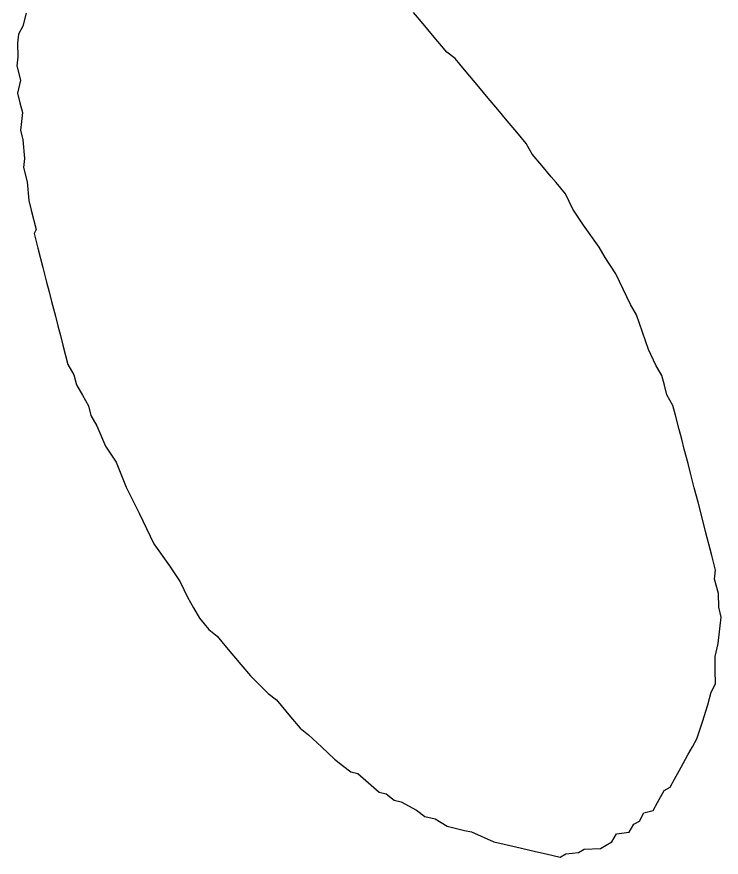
# Model space of a CAD drawing. Extents: x -228 to 716, y 164 to 702.
# Drawn here: x 497.2 to 627.3, y 164.3 to 319.6 of the extents above; entities that cross this region are included whole.
import ezdxf

# ---------------------------------------------------------------- set-up
doc = ezdxf.new("R2010")
doc.units = 0

msp = doc.modelspace()

# ---------------------------------------------------------------- linework, layer by layer
at = {"layer": '1', "color": 252}
msp.add_polyline3d([(498.932, 320.224, 75.4121), (498.336, 317.839, 78.0501), (497.509, 316.35, 80.3077), (497.327, 314.71, 81.8167), (497.377, 312.175, 83.7062), (497.195, 310.535, 85.2152), (497.891, 307.849, 86.3561), (497.295, 305.464, 88.9939), (497.759, 303.674, 89.7544), (498.223, 301.883, 90.5151), (498.041, 300.243, 92.0241), (497.86, 298.603, 93.5331), (498.324, 296.812, 94.2937), (498.606, 293.382, 96.5633), (498.424, 291.741, 98.0724), (499.12, 289.056, 99.2132), (499.402, 285.625, 101.483), (499.866, 283.834, 102.243), (500.794, 280.253, 103.764), (500.38, 279.508, 104.893), (501.076, 276.823, 106.034), (502.004, 273.241, 107.555), (502.7, 270.555, 108.696), (503.164, 268.765, 109.457), (503.628, 266.974, 110.217), (504.323, 264.288, 111.358), (504.788, 262.498, 112.119), (505.252, 260.707, 112.879), (505.716, 258.916, 113.64), (506.643, 255.335, 115.161), (507.753, 253.394, 115.173), (508.217, 251.603, 115.933), (509.327, 249.662, 115.945), (510.437, 247.721, 115.957), (510.9, 245.93, 116.718), (512.01, 243.989, 116.73), (513.584, 240.257, 117.503), (515.571, 237.27, 117.146), (517.377, 232.643, 118.299), (519.829, 227.865, 118.704), (521.17, 225.029, 119.096), (522.512, 222.192, 119.488), (525.377, 218.159, 118.764), (527.365, 215.172, 118.407), (528.707, 212.335, 118.8), (528.707, 212.335, 118.8), (529.816, 210.394, 118.812), (530.926, 208.453, 118.824), (532.682, 206.361, 118.087), (534.205, 205.164, 116.971), (535.961, 203.073, 116.234), (538.594, 199.935, 115.129), (540.349, 197.843, 114.393), (543.629, 194.555, 112.54), (545.152, 193.358, 111.423), (547.785, 190.221, 110.318), (549.541, 188.129, 109.582), (551.064, 186.932, 108.465), (553.466, 184.69, 106.98), (555.867, 182.447, 105.495), (557.391, 181.251, 104.378), (558.914, 180.054, 103.261), (560.206, 179.753, 101.764), (564.131, 176.314, 99.1626), (565.422, 176.013, 97.6655), (566.946, 174.817, 96.5488), (568.237, 174.515, 95.0517), (571.052, 173.018, 92.4379), (572.576, 171.821, 91.3212), (574.513, 171.369, 89.0756), (576.682, 170.022, 87.2104), (579.912, 169.269, 83.4677), (581.203, 168.968, 81.9706), (585.31, 167.169, 77.8598), (587.247, 166.717, 75.6142), (590.476, 165.964, 71.8716), (593.059, 165.362, 68.8776), (594.997, 164.91, 66.6319), (597.58, 164.308, 63.6379), (598.639, 164.902, 61.7607), (600.991, 165.195, 58.3863), (602.05, 165.789, 56.5089), (605.047, 165.931, 52.3861), (606.107, 166.525, 50.5087), (607.166, 167.119, 48.6315), (607.994, 168.609, 46.3738), (610.345, 168.902, 42.9995), (611.172, 170.391, 40.742), (612.232, 170.985, 38.8646), (613.06, 172.474, 36.607), (614.765, 172.918, 33.9812), (615.593, 174.407, 31.7236), (616.834, 176.642, 28.3372), (617.894, 177.236, 26.4599), (618.722, 178.725, 24.2022), (619.963, 180.959, 20.8159), (621.205, 183.193, 17.4295), (622.032, 184.683, 15.1719), (622.86, 186.172, 12.9144), (623.869, 189.301, 9.1477), (624.878, 192.431, 5.3811), (625.474, 194.816, 2.7433), (626.302, 196.305, 0.4855), (626.251, 198.84, -1.4038), (626.202, 201.376, -3.2933), (626.797, 203.76, -5.931), (627.161, 207.041, -8.9492), (627.342, 208.681, -10.4581), (626.878, 210.471, -11.2187), (626.828, 213.006, -13.1081), (626.133, 215.692, -14.2489), (626.314, 217.332, -15.758), (625.618, 220.018, -16.8988), (624.459, 224.495, -18.8003), (623.994, 226.285, -19.5608), (623.067, 229.867, -21.0819), (622.371, 232.553, -22.2227), (621.674, 235.239, -23.3635), (621.211, 237.029, -24.124), (620.515, 239.715, -25.2649), (620.051, 241.506, -26.0255), (619.587, 243.296, -26.786), (618.891, 245.982, -27.9268), (618.427, 247.773, -28.6875), (617.317, 249.714, -28.6994), (616.853, 251.505, -29.4599), (616.39, 253.295, -30.2206), (615.28, 255.236, -30.2326), (613.938, 258.073, -30.6249), (611.668, 264.491, -32.5383), (610.558, 266.432, -32.5502), (609.217, 269.269, -32.9425), (607.875, 272.105, -33.335), (605.888, 275.092, -32.9788), (604.778, 277.034, -32.9907), (601.912, 281.066, -32.2663), (599.925, 284.054, -31.9101), (598.583, 286.89, -32.3023), (596.828, 288.982, -31.5659), (595.95, 290.028, -31.1975), (594.195, 292.12, -30.4612), (592.439, 294.212, -29.7247), (591.329, 296.153, -29.7368), (589.574, 298.245, -29.0002), (587.818, 300.336, -28.2638), (586.063, 302.428, -27.5272), (584.307, 304.52, -26.7906), (582.552, 306.612, -26.0543), (579.918, 309.75, -24.9495), (578.163, 311.841, -24.2131), (576.639, 313.038, -23.0963), (574.006, 316.176, -21.9915), (572.25, 318.267, -21.255), (570.495, 320.359, -20.5186)], dxfattribs=at)

doc.saveas('drawing.dxf')
